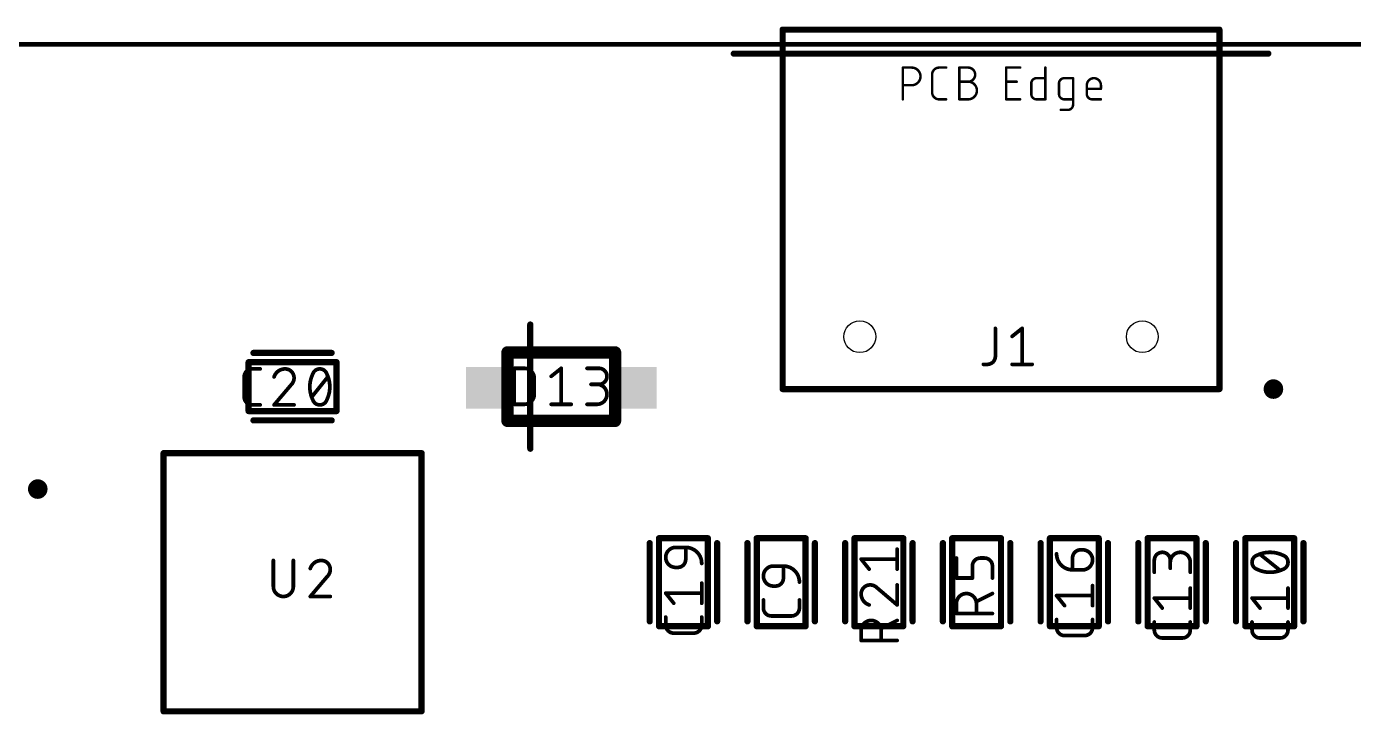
# Model space of a CAD drawing. Extents: x 0 to 107, y -11 to 54.
# Drawn here: x 36.56 to 63.71, y 40.3 to 54.36 of the extents above; entities that cross this region are included whole.
import ezdxf

# ---------------------------------------------------------------- set-up
doc = ezdxf.new("R2010")
doc.units = 0
for name, color, linetype in [('117', 253, 'CONTINUOUS'), ('20', 31, 'CONTINUOUS'), ('21', 253, 'CONTINUOUS'), ('51', 253, 'CONTINUOUS')]:
    doc.layers.add(name, color=color, linetype=linetype)

# ---------------------------------------------------------------- blocks, each defined once
blk = doc.blocks.new('RECT')
blk.add_solid([(-0.5, -0.5), (0.5, -0.5), (-0.5, 0.5), (0.5, 0.5)])

msp = doc.modelspace()

# ---------------------------------------------------------------- linework, layer by layer
at = {"layer": '117'}
for points, const_width in [([(105, 54), (1.5, 54)], 0.1), ([(56.3842, 48.1919), (56.3842, 47.619)], 0.0762), ([(56.7277, 48.0282), (56.9323, 48.1919)], 0.0762), ([(56.9323, 48.1919), (56.9323, 47.4553)], 0.0762), ([(41.1734, 47.363), (41.3371, 47.363)], 0.0762), ([(46.5381, 46.6381), (46.5381, 47.3747)], 0.0762), ([(46.5381, 47.3747), (46.7427, 47.3747)], 0.0762), ([(47.294, 47.211), (47.4986, 47.3747)], 0.0762), ([(47.4986, 47.3747), (47.4986, 46.6381)], 0.0762), ([(48.0255, 47.3747), (48.2711, 47.3747)], 0.0762), ([(56.2205, 47.4553), (56.1387, 47.4553)], 0.0762), ([(56.7277, 47.4553), (57.1369, 47.4553)], 0.0762), ([(41.0097, 46.7901), (41.0097, 47.1994)], 0.0762), ([(41.9695, 47.0357), (41.6216, 46.6264)], 0.0762), ([(42.3941, 46.7901), (42.7214, 47.1994)], 0.0762), ([(46.9473, 47.1701), (46.9473, 46.8427)], 0.0762), ([(48.2711, 47.0473), (48.1074, 47.0473)], 0.0762), ([(41.3371, 46.6264), (41.1734, 46.6264)], 0.0762), ([(41.6216, 46.6264), (42.0308, 46.6264)], 0.0762), ([(46.7427, 46.6381), (46.5381, 46.6381)], 0.0762), ([(47.294, 46.6381), (47.7032, 46.6381)], 0.0762), ([(48.0255, 46.6381), (48.2301, 46.6381)], 0.0762), ([(49.8416, 43.7124), (50.0462, 43.7124)], 0.0762), ([(50.0462, 43.7124), (50.0462, 43.4668)], 0.0762), ([(41.6068, 43.4449), (41.6068, 42.9129)], 0.0762), ([(42.016, 42.9129), (42.016, 43.4449)], 0.0762), ([(53.8006, 43.2676), (53.637, 43.4723)], 0.0762), ([(53.637, 43.4723), (54.3736, 43.4723)], 0.0762), ([(54.3736, 43.2676), (54.3736, 43.6769)], 0.0762), ([(55.587, 43.0861), (55.587, 43.4953)], 0.0762), ([(56.1599, 43.4953), (56.078, 43.4953)], 0.0762), ([(57.9643, 43.2531), (57.9643, 43.4987)], 0.0762), ([(58.128, 43.6624), (58.1689, 43.6624)], 0.0762), ([(59.637, 43.2031), (59.637, 43.4487)], 0.0762), ([(59.9643, 43.4487), (59.9643, 43.285)], 0.0762), ([(62.2099, 43.2441), (61.8006, 43.5714)], 0.0762), ([(49.8825, 43.3031), (49.8416, 43.3031)], 0.0762), ([(51.8416, 43.3308), (52.0462, 43.3308)], 0.0762), ([(52.0462, 43.3308), (52.0462, 43.0853)], 0.0762), ([(55.9143, 43.3317), (55.9143, 43.0861)], 0.0762), ([(56.3236, 43.0861), (56.3236, 43.3317)], 0.0762), ([(58.1689, 43.2531), (57.9643, 43.2531)], 0.0762), ([(60.3736, 43.2031), (60.3736, 43.4078)], 0.0762), ([(42.7105, 43.1175), (42.3627, 42.7083)], 0.0762), ([(50.3736, 42.5716), (50.3736, 42.9808)], 0.0762), ([(51.8825, 42.9216), (51.8416, 42.9216)], 0.0762), ([(53.9643, 42.884), (54.3736, 42.5361)], 0.0762), ([(54.3736, 42.5361), (54.3736, 42.9453)], 0.0762), ([(55.9143, 43.0861), (55.587, 43.0861)], 0.0762), ([(58.3736, 42.5216), (58.3736, 42.9308)], 0.0762), ([(60.3736, 42.4716), (60.3736, 42.8808)], 0.0762), ([(62.3736, 42.4716), (62.3736, 42.8808)], 0.0762), ([(42.3627, 42.7083), (42.7719, 42.7083)], 0.0762), ([(49.8006, 42.5716), (49.637, 42.7762)], 0.0762), ([(49.637, 42.7762), (50.3736, 42.7762)], 0.0762), ([(51.637, 42.4734), (51.637, 42.6371)], 0.0762), ([(52.3736, 42.6371), (52.3736, 42.4734)], 0.0762), ([(56.3236, 42.7689), (55.9962, 42.6053)], 0.0762), ([(57.8006, 42.5216), (57.637, 42.7262)], 0.0762), ([(57.637, 42.7262), (58.3736, 42.7262)], 0.0762), ([(59.8006, 42.4716), (59.637, 42.6762)], 0.0762), ([(59.637, 42.6762), (60.3736, 42.6762)], 0.0762), ([(61.8006, 42.4716), (61.637, 42.6762)], 0.0762), ([(61.637, 42.6762), (62.3736, 42.6762)], 0.0762), ([(55.587, 42.3597), (55.587, 42.5643)], 0.0762), ([(56.3236, 42.3597), (55.587, 42.3597)], 0.0762), ([(55.9962, 42.5643), (55.9962, 42.3597)], 0.0762), ([(49.637, 42.1234), (49.637, 42.2871)], 0.0762), ([(50.3736, 42.2871), (50.3736, 42.1234)], 0.0762), ([(52.2099, 42.3097), (51.8006, 42.3097)], 0.0762), ([(54.3736, 42.2189), (54.0462, 42.0553)], 0.0762), ([(57.637, 42.0734), (57.637, 42.2371)], 0.0762), ([(58.3736, 42.2371), (58.3736, 42.0734)], 0.0762), ([(59.637, 42.0234), (59.637, 42.1871)], 0.0762), ([(60.3736, 42.1871), (60.3736, 42.0234)], 0.0762), ([(61.637, 42.0234), (61.637, 42.1871)], 0.0762), ([(62.3736, 42.1871), (62.3736, 42.0234)], 0.0762), ([(50.2099, 41.9597), (49.8006, 41.9597)], 0.0762), ([(53.637, 41.8097), (53.637, 42.0143)], 0.0762), ([(54.3736, 41.8097), (53.637, 41.8097)], 0.0762), ([(54.0462, 42.0143), (54.0462, 41.8097)], 0.0762), ([(58.2099, 41.9097), (57.8006, 41.9097)], 0.0762), ([(60.2099, 41.8597), (59.8006, 41.8597)], 0.0762), ([(62.2099, 41.8597), (61.8006, 41.8597)], 0.0762)]:
    msp.add_lwpolyline(points, dxfattribs=dict(at, const_width=const_width))
for points, const_width in [([(56.4033, 48.1919, 1), (56.3652, 48.1919)], 0.0381), ([(56.9513, 48.1919, 1), (56.9132, 48.1919)], 0.0381), ([(56.9442, 48.177, 1), (56.9204, 48.2068)], 0.0381), ([(56.7158, 48.0431, 1), (56.7396, 48.0133)], 0.0381), ([(56.2205, 47.4553, 0.4142), (56.3842, 47.619)], 0.0762), ([(56.4033, 47.619, 1), (56.3652, 47.619)], 0.0381), ([(56.3652, 47.619, 1), (56.4033, 47.619)], 0.0381), ([(41.1734, 47.363, 0.4142), (41.0097, 47.1994)], 0.0762), ([(41.1734, 47.3821, 1), (41.1734, 47.344)], 0.0381), ([(41.1734, 47.344, 1), (41.1734, 47.3821)], 0.0381), ([(41.3371, 47.344, 1), (41.3371, 47.3821)], 0.0381), ([(41.8467, 47.363, 0.3252), (41.6216, 47.1994)], 0.0762), ([(41.8467, 47.3821, 1), (41.8467, 47.344)], 0.0381), ([(42.0308, 47.1789, 0.4142), (41.8467, 47.363)], 0.0762), ([(41.8467, 47.344, 1), (41.8467, 47.3821)], 0.0381), ([(42.4145, 47.2607, 0.1139), (42.3531, 46.9947)], 0.0762), ([(42.5578, 47.363, 0.3205), (42.4145, 47.2607)], 0.0762), ([(42.3965, 47.2669, 1), (42.4325, 47.2546)], 0.0381), ([(42.4317, 47.2524, 1), (42.3974, 47.2691)], 0.0381), ([(42.5578, 47.3821, 1), (42.5578, 47.344)], 0.0381), ([(42.701, 47.2607, 0.3205), (42.5578, 47.363)], 0.0762), ([(42.5578, 47.344, 1), (42.5578, 47.3821)], 0.0381), ([(42.7624, 46.9947, 0.1139), (42.701, 47.2607)], 0.0762), ([(42.7181, 47.2691, 1), (42.6839, 47.2524)], 0.0381), ([(42.683, 47.2546, 1), (42.719, 47.2669)], 0.0381), ([(46.5381, 47.3938, 1), (46.5381, 47.3557)], 0.0381), ([(46.5572, 47.3747, 1), (46.5191, 47.3747)], 0.0381), ([(46.9473, 47.1701, 0.4142), (46.7427, 47.3747)], 0.0762), ([(46.7427, 47.3938, 1), (46.7427, 47.3557)], 0.0381), ([(46.7427, 47.3557, 1), (46.7427, 47.3938)], 0.0381), ([(47.5177, 47.3747, 1), (47.4796, 47.3747)], 0.0381), ([(47.5105, 47.3598, 1), (47.4867, 47.3896)], 0.0381), ([(48.0255, 47.3938, 1), (48.0255, 47.3557)], 0.0381), ([(48.2711, 47.0473, 1), (48.2711, 47.3747)], 0.0762), ([(48.2711, 47.3938, 1), (48.2711, 47.3557)], 0.0381), ([(48.2711, 47.3557, 1), (48.2711, 47.3938)], 0.0381), ([(56.1387, 47.4744, 1), (56.1387, 47.4363)], 0.0381), ([(56.2205, 47.4744, 1), (56.2205, 47.4363)], 0.0381), ([(56.2205, 47.4363, 1), (56.2205, 47.4744)], 0.0381), ([(56.7277, 47.4744, 1), (56.7277, 47.4363)], 0.0381), ([(56.9132, 47.4553, 1), (56.9513, 47.4553)], 0.0381), ([(57.1369, 47.4363, 1), (57.1369, 47.4744)], 0.0381), ([(41.0288, 47.1994, 1), (40.9907, 47.1994)], 0.0381), ([(40.9907, 47.1994, 1), (41.0288, 47.1994)], 0.0381), ([(41.6035, 47.2052, 1), (41.6397, 47.1935)], 0.0381), ([(41.9563, 47.0495, 1), (41.9826, 47.0219)], 0.0381), ([(41.9695, 47.0357, 0.2053), (42.0308, 47.1789)], 0.0762), ([(41.984, 47.0233, 1), (41.9549, 47.048)], 0.0381), ([(42.0499, 47.1789, 1), (42.0118, 47.1789)], 0.0381), ([(42.0118, 47.1789, 1), (42.0499, 47.1789)], 0.0381), ([(42.3531, 46.9947, 0.1139), (42.4145, 46.7287)], 0.0762), ([(42.3722, 46.9947, 1), (42.3341, 46.9947)], 0.0381), ([(42.3341, 46.9947, 1), (42.3722, 46.9947)], 0.0381), ([(42.701, 46.7287, 0.1139), (42.7624, 46.9947)], 0.0762), ([(42.7363, 47.1875, 1), (42.7066, 47.2113)], 0.0381), ([(42.7814, 46.9947, 1), (42.7433, 46.9947)], 0.0381), ([(42.7433, 46.9947, 1), (42.7814, 46.9947)], 0.0381), ([(46.9664, 47.1701, 1), (46.9283, 47.1701)], 0.0381), ([(46.9283, 47.1701, 1), (46.9664, 47.1701)], 0.0381), ([(47.2821, 47.2259, 1), (47.3059, 47.1961)], 0.0381), ([(48.1074, 47.0664, 1), (48.1074, 47.0283)], 0.0381), ([(48.2301, 47.0664, 1), (48.2301, 47.0283)], 0.0381), ([(48.2301, 46.6381, 1), (48.2301, 47.0473)], 0.0762), ([(48.2711, 47.0664, 1), (48.2711, 47.0283)], 0.0381), ([(48.2711, 47.0283, 1), (48.2711, 47.0664)], 0.0381), ([(41.0097, 46.7901, 0.4142), (41.1734, 46.6264)], 0.0762), ([(41.0288, 46.7901, 1), (40.9907, 46.7901)], 0.0381), ([(40.9907, 46.7901, 1), (41.0288, 46.7901)], 0.0381), ([(42.3792, 46.802, 1), (42.4089, 46.7782)], 0.0381), ([(42.4145, 46.7287, 0.3205), (42.5578, 46.6264)], 0.0762), ([(42.4325, 46.7349, 1), (42.3965, 46.7226)], 0.0381), ([(42.3974, 46.7204, 1), (42.4317, 46.7371)], 0.0381), ([(42.5578, 46.6264, 0.3205), (42.701, 46.7287)], 0.0762), ([(42.6839, 46.7371, 1), (42.7181, 46.7204)], 0.0381), ([(42.719, 46.7226, 1), (42.683, 46.7349)], 0.0381), ([(46.7427, 46.6381, 0.4142), (46.9473, 46.8427)], 0.0762), ([(46.9664, 46.8427, 1), (46.9283, 46.8427)], 0.0381), ([(46.9283, 46.8427, 1), (46.9664, 46.8427)], 0.0381), ([(41.1734, 46.6455, 1), (41.1734, 46.6074)], 0.0381), ([(41.1734, 46.6074, 1), (41.1734, 46.6455)], 0.0381), ([(41.3371, 46.6074, 1), (41.3371, 46.6455)], 0.0381), ([(41.6216, 46.6455, 1), (41.6216, 46.6074)], 0.0381), ([(41.6071, 46.6388, 1), (41.6361, 46.6141)], 0.0381), ([(42.0308, 46.6074, 1), (42.0308, 46.6455)], 0.0381), ([(42.5578, 46.6455, 1), (42.5578, 46.6074)], 0.0381), ([(42.5578, 46.6074, 1), (42.5578, 46.6455)], 0.0381), ([(46.5381, 46.6572, 1), (46.5381, 46.6191)], 0.0381), ([(46.5191, 46.6381, 1), (46.5572, 46.6381)], 0.0381), ([(46.7427, 46.6571, 1), (46.7427, 46.6191)], 0.0381), ([(46.7427, 46.6191, 1), (46.7427, 46.6572)], 0.0381), ([(47.294, 46.6572, 1), (47.294, 46.6191)], 0.0381), ([(47.4796, 46.6381, 1), (47.5177, 46.6381)], 0.0381), ([(47.7032, 46.6191, 1), (47.7032, 46.6572)], 0.0381), ([(48.0255, 46.6572, 1), (48.0255, 46.6191)], 0.0381), ([(48.2301, 46.6572, 1), (48.2301, 46.6191)], 0.0381), ([(48.2301, 46.6191, 1), (48.2301, 46.6572)], 0.0381), ([(49.8416, 43.7124, 1), (49.8416, 43.3031)], 0.0762), ([(49.8416, 43.7314, 1), (49.8416, 43.6933)], 0.0381), ([(49.8416, 43.6933, 1), (49.8416, 43.7314)], 0.0381), ([(50.0652, 43.7124, 1), (50.0271, 43.7124)], 0.0381), ([(50.3736, 43.385, 0.4142), (50.0462, 43.7124)], 0.0762), ([(50.0462, 43.7314, 1), (50.0462, 43.6933)], 0.0381), ([(50.0462, 43.6933, 1), (50.0462, 43.7314)], 0.0381), ([(41.6258, 43.4449, 1), (41.5877, 43.4449)], 0.0381), ([(42.035, 43.4449, 1), (41.9969, 43.4449)], 0.0381), ([(42.5877, 43.4449, 0.3252), (42.3627, 43.2812)], 0.0762), ([(42.7719, 43.2608, 0.4142), (42.5877, 43.4449)], 0.0762), ([(42.5877, 43.464, 1), (42.5877, 43.4259)], 0.0381), ([(42.5878, 43.4259, 1), (42.5877, 43.4639)], 0.0381), ([(49.8825, 43.3031, 0.4142), (50.0462, 43.4668)], 0.0762), ([(50.0652, 43.4668, 1), (50.0271, 43.4668)], 0.0381), ([(50.0271, 43.4668, 1), (50.0652, 43.4668)], 0.0381), ([(53.6518, 43.4842, 1), (53.6221, 43.4604)], 0.0381), ([(53.637, 43.4913, 1), (53.637, 43.4532)], 0.0381), ([(54.3926, 43.6769, 1), (54.3545, 43.6769)], 0.0381), ([(54.3736, 43.4532, 1), (54.3736, 43.4913)], 0.0381), ([(55.606, 43.4953, 1), (55.5679, 43.4953)], 0.0381), ([(56.078, 43.4953, 0.4142), (55.9143, 43.3317)], 0.0762), ([(56.078, 43.5144, 1), (56.078, 43.4763)], 0.0381), ([(56.078, 43.4763, 1), (56.078, 43.5144)], 0.0381), ([(56.1599, 43.5144, 1), (56.1599, 43.4763)], 0.0381), ([(56.3236, 43.3317, 0.4142), (56.1599, 43.4953)], 0.0762), ([(56.1599, 43.4763, 1), (56.1599, 43.5144)], 0.0381), ([(57.656, 43.5805, 1), (57.6179, 43.5805)], 0.0381), ([(57.637, 43.5805, 0.4142), (57.9643, 43.2531)], 0.0762), ([(58.128, 43.6624, 0.4142), (57.9643, 43.4987)], 0.0762), ([(57.9834, 43.4987, 1), (57.9453, 43.4987)], 0.0381), ([(57.9453, 43.4987, 1), (57.9834, 43.4987)], 0.0381), ([(58.128, 43.6814, 1), (58.128, 43.6433)], 0.0381), ([(58.128, 43.6433, 1), (58.128, 43.6814)], 0.0381), ([(58.1689, 43.2531, 1), (58.1689, 43.6624)], 0.0762), ([(58.1689, 43.6814, 1), (58.1689, 43.6433)], 0.0381), ([(58.1689, 43.6433, 1), (58.1689, 43.6814)], 0.0381), ([(59.656, 43.4487, 1), (59.6179, 43.4487)], 0.0381), ([(59.6179, 43.4487, 1), (59.656, 43.4487)], 0.0381), ([(59.9643, 43.4487, 1), (59.637, 43.4487)], 0.0762), ([(60.3736, 43.4078, 1), (59.9643, 43.4078)], 0.0762), ([(59.9834, 43.4487, 1), (59.9453, 43.4487)], 0.0381), ([(59.9453, 43.4487, 1), (59.9834, 43.4487)], 0.0381), ([(61.7393, 43.551, 0.3205), (61.637, 43.4078)], 0.0762), ([(62.0053, 43.6124, 0.1139), (61.7393, 43.551)], 0.0762), ([(61.7309, 43.5681, 1), (61.7476, 43.5339)], 0.0381), ([(61.7454, 43.533, 1), (61.7331, 43.569)], 0.0381), ([(61.8125, 43.5863, 1), (61.7887, 43.5566)], 0.0381), ([(62.2713, 43.551, 0.1139), (62.0053, 43.6124)], 0.0762), ([(62.0053, 43.6314, 1), (62.0053, 43.5933)], 0.0381), ([(62.0053, 43.5933, 1), (62.0053, 43.6314)], 0.0381), ([(62.3736, 43.4078, 0.3205), (62.2713, 43.551)], 0.0762), ([(62.2774, 43.569, 1), (62.2651, 43.533)], 0.0381), ([(62.2629, 43.5339, 1), (62.2796, 43.5681)], 0.0381), ([(42.3446, 43.2871, 1), (42.3808, 43.2753)], 0.0381), ([(42.7105, 43.1175, 0.2053), (42.7719, 43.2608)], 0.0762), ([(42.7909, 43.2607, 1), (42.7529, 43.2608)], 0.0381), ([(42.7529, 43.2608, 1), (42.791, 43.2608)], 0.0381), ([(49.8416, 43.3222, 1), (49.8416, 43.2841)], 0.0381), ([(49.8416, 43.2841, 1), (49.8416, 43.3222)], 0.0381), ([(49.8825, 43.3222, 1), (49.8825, 43.2841)], 0.0381), ([(49.8825, 43.2841, 1), (49.8825, 43.3222)], 0.0381), ([(50.3545, 43.385, 1), (50.3926, 43.385)], 0.0381), ([(51.8416, 43.3308, 1), (51.8416, 42.9216)], 0.0762), ([(51.8416, 43.3499, 1), (51.8416, 43.3118)], 0.0381), ([(51.8416, 43.3118, 1), (51.8416, 43.3499)], 0.0381), ([(52.0652, 43.3308, 1), (52.0271, 43.3308)], 0.0381), ([(52.3736, 43.0035, 0.4142), (52.0462, 43.3308)], 0.0762), ([(52.0462, 43.3499, 1), (52.0462, 43.3118)], 0.0381), ([(52.0462, 43.3118, 1), (52.0462, 43.3499)], 0.0381), ([(53.7858, 43.2557, 1), (53.8155, 43.2795)], 0.0381), ([(54.3545, 43.2676, 1), (54.3926, 43.2676)], 0.0381), ([(55.9334, 43.3317, 1), (55.8953, 43.3317)], 0.0381), ([(55.8953, 43.3317, 1), (55.9334, 43.3317)], 0.0381), ([(56.3426, 43.3317, 1), (56.3045, 43.3317)], 0.0381), ([(56.3045, 43.3317, 1), (56.3426, 43.3317)], 0.0381), ([(57.9643, 43.2722, 1), (57.9643, 43.2341)], 0.0381), ([(57.9453, 43.2531, 1), (57.9834, 43.2531)], 0.0381), ([(57.9643, 43.2341, 1), (57.9643, 43.2722)], 0.0381), ([(58.1689, 43.2722, 1), (58.1689, 43.2341)], 0.0381), ([(58.1689, 43.2341, 1), (58.1689, 43.2722)], 0.0381), ([(59.6179, 43.2031, 1), (59.656, 43.2031)], 0.0381), ([(59.9453, 43.4078, 1), (59.9834, 43.4078)], 0.0381), ([(59.9453, 43.285, 1), (59.9834, 43.285)], 0.0381), ([(60.3926, 43.4078, 1), (60.3545, 43.4078)], 0.0381), ([(60.3545, 43.4078, 1), (60.3926, 43.4078)], 0.0381), ([(60.3545, 43.2031, 1), (60.3926, 43.2031)], 0.0381), ([(61.656, 43.4078, 1), (61.6179, 43.4078)], 0.0381), ([(61.6179, 43.4078, 1), (61.656, 43.4078)], 0.0381), ([(61.637, 43.4078, 0.3205), (61.7393, 43.2645)], 0.0762), ([(61.7476, 43.2817, 1), (61.7309, 43.2474)], 0.0381), ([(61.7393, 43.2645, 0.1139), (62.0053, 43.2031)], 0.0762), ([(61.7331, 43.2465, 1), (61.7454, 43.2825)], 0.0381), ([(62.0053, 43.2031, 0.1139), (62.2713, 43.2645)], 0.0762), ([(62.0053, 43.2222, 1), (62.0053, 43.1841)], 0.0381), ([(62.0053, 43.1841, 1), (62.0053, 43.2222)], 0.0381), ([(62.198, 43.2292, 1), (62.2218, 43.2589)], 0.0381), ([(62.2713, 43.2645, 0.3204), (62.3736, 43.4078)], 0.0762), ([(62.2651, 43.2825, 1), (62.2774, 43.2465)], 0.0381), ([(62.2796, 43.2474, 1), (62.2629, 43.2817)], 0.0381), ([(62.3926, 43.4078, 1), (62.3545, 43.4078)], 0.0381), ([(62.3545, 43.4078, 1), (62.3926, 43.4078)], 0.0381), ([(41.6258, 42.9129, 1), (41.5877, 42.9129)], 0.0381), ([(41.5877, 42.9129, 1), (41.6258, 42.9129)], 0.0381), ([(41.6068, 42.9129, 1), (42.016, 42.9129)], 0.0762), ([(42.035, 42.9129, 1), (41.9969, 42.9129)], 0.0381), ([(41.9969, 42.9129, 1), (42.035, 42.9129)], 0.0381), ([(42.6974, 43.1313, 1), (42.7237, 43.1037)], 0.0381), ([(42.725, 43.1052, 1), (42.696, 43.1299)], 0.0381), ([(50.3926, 42.9808, 1), (50.3545, 42.9808)], 0.0381), ([(51.8416, 42.9407, 1), (51.8416, 42.9026)], 0.0381), ([(51.8416, 42.9026, 1), (51.8416, 42.9407)], 0.0381), ([(51.8825, 42.9216, 0.4142), (52.0462, 43.0853)], 0.0762), ([(51.8825, 42.9407, 1), (51.8825, 42.9026)], 0.0381), ([(51.8825, 42.9026, 1), (51.8825, 42.9407)], 0.0381), ([(52.0652, 43.0853, 1), (52.0271, 43.0853)], 0.0381), ([(52.0271, 43.0853, 1), (52.0652, 43.0853)], 0.0381), ([(52.3545, 43.0035, 1), (52.3926, 43.0035)], 0.0381), ([(53.8211, 42.9453, 0.4142), (53.637, 42.7612)], 0.0762), ([(53.9643, 42.884, 0.2053), (53.8211, 42.9453)], 0.0762), ([(53.8211, 42.9644, 1), (53.8211, 42.9263)], 0.0381), ([(53.8211, 42.9263, 1), (53.8211, 42.9644)], 0.0381), ([(53.9767, 42.8985, 1), (53.952, 42.8694)], 0.0381), ([(53.9505, 42.8708, 1), (53.9781, 42.8971)], 0.0381), ([(54.3926, 42.9453, 1), (54.3545, 42.9453)], 0.0381), ([(55.587, 43.1052, 1), (55.587, 43.0671)], 0.0381), ([(55.5679, 43.0861, 1), (55.606, 43.0861)], 0.0381), ([(55.8953, 43.0861, 1), (55.9334, 43.0861)], 0.0381), ([(55.9143, 43.0671, 1), (55.9143, 43.1052)], 0.0381), ([(56.3045, 43.0861, 1), (56.3426, 43.0861)], 0.0381), ([(58.3926, 42.9308, 1), (58.3545, 42.9308)], 0.0381), ([(60.3926, 42.8808, 1), (60.3545, 42.8808)], 0.0381), ([(62.3926, 42.8808, 1), (62.3545, 42.8808)], 0.0381), ([(42.3627, 42.7274, 1), (42.3627, 42.6893)], 0.0381), ([(42.3482, 42.7206, 1), (42.3772, 42.696)], 0.0381), ([(42.7719, 42.6893, 1), (42.7719, 42.7274)], 0.0381), ([(49.6518, 42.7881, 1), (49.6221, 42.7643)], 0.0381), ([(49.637, 42.7953, 1), (49.637, 42.7572)], 0.0381), ([(50.3736, 42.7572, 1), (50.3736, 42.7953)], 0.0381), ([(51.656, 42.6371, 1), (51.6179, 42.6371)], 0.0381), ([(52.3926, 42.6371, 1), (52.3545, 42.6371)], 0.0381), ([(53.656, 42.7612, 1), (53.6179, 42.7612)], 0.0381), ([(53.6179, 42.7612, 1), (53.656, 42.7612)], 0.0381), ([(53.637, 42.7612, 0.3252), (53.8006, 42.5361)], 0.0762), ([(55.9962, 42.5643, 1), (55.587, 42.5643)], 0.0762), ([(55.9877, 42.6223, 1), (56.0047, 42.5882)], 0.0381), ([(56.3321, 42.7519, 1), (56.315, 42.786)], 0.0381), ([(57.637, 42.7453, 1), (57.637, 42.7072)], 0.0381), ([(57.6518, 42.7381, 1), (57.6221, 42.7143)], 0.0381), ([(58.3736, 42.7072, 1), (58.3736, 42.7453)], 0.0381), ([(59.637, 42.6953, 1), (59.637, 42.6572)], 0.0381), ([(59.6518, 42.6881, 1), (59.6221, 42.6643)], 0.0381), ([(60.3736, 42.6572, 1), (60.3736, 42.6953)], 0.0381), ([(61.637, 42.6953, 1), (61.637, 42.6572)], 0.0381), ([(61.6518, 42.6881, 1), (61.6221, 42.6643)], 0.0381), ([(62.3736, 42.6572, 1), (62.3736, 42.6953)], 0.0381), ([(49.7858, 42.5597, 1), (49.8155, 42.5835)], 0.0381), ([(50.3545, 42.5716, 1), (50.3926, 42.5716)], 0.0381), ([(51.656, 42.4734, 1), (51.6179, 42.4734)], 0.0381), ([(51.6179, 42.4734, 1), (51.656, 42.4734)], 0.0381), ([(51.637, 42.4734, 0.4142), (51.8006, 42.3097)], 0.0762), ([(52.2099, 42.3097, 0.4142), (52.3736, 42.4734)], 0.0762), ([(52.3926, 42.4734, 1), (52.3545, 42.4734)], 0.0381), ([(52.3545, 42.4734, 1), (52.3926, 42.4734)], 0.0381), ([(53.7948, 42.518, 1), (53.8065, 42.5542)], 0.0381), ([(54.3545, 42.5361, 1), (54.3926, 42.5361)], 0.0381), ([(54.3612, 42.5216, 1), (54.3859, 42.5506)], 0.0381), ([(55.606, 42.5643, 1), (55.5679, 42.5643)], 0.0381), ([(55.5679, 42.5643, 1), (55.606, 42.5643)], 0.0381), ([(55.587, 42.3788, 1), (55.587, 42.3407)], 0.0381), ([(55.5679, 42.3597, 1), (55.606, 42.3597)], 0.0381), ([(56.0152, 42.5643, 1), (55.9771, 42.5643)], 0.0381), ([(55.9771, 42.5643, 1), (56.0152, 42.5643)], 0.0381), ([(55.9771, 42.3597, 1), (56.0152, 42.3597)], 0.0381), ([(56.3236, 42.3407, 1), (56.3236, 42.3788)], 0.0381), ([(57.7858, 42.5097, 1), (57.8155, 42.5335)], 0.0381), ([(58.3545, 42.5216, 1), (58.3926, 42.5216)], 0.0381), ([(59.7858, 42.4597, 1), (59.8155, 42.4835)], 0.0381), ([(60.3545, 42.4716, 1), (60.3926, 42.4716)], 0.0381), ([(61.7858, 42.4597, 1), (61.8155, 42.4835)], 0.0381), ([(62.3545, 42.4716, 1), (62.3926, 42.4716)], 0.0381), ([(49.656, 42.2871, 1), (49.6179, 42.2871)], 0.0381), ([(49.656, 42.1234, 1), (49.6179, 42.1234)], 0.0381), ([(49.6179, 42.1234, 1), (49.656, 42.1234)], 0.0381), ([(49.637, 42.1234, 0.4142), (49.8006, 41.9597)], 0.0762), ([(50.2099, 41.9597, 0.4142), (50.3736, 42.1234)], 0.0762), ([(50.3926, 42.2871, 1), (50.3545, 42.2871)], 0.0381), ([(50.3926, 42.1234, 1), (50.3545, 42.1234)], 0.0381), ([(50.3545, 42.1234, 1), (50.3926, 42.1234)], 0.0381), ([(51.8006, 42.3288, 1), (51.8006, 42.2907)], 0.0381), ([(51.8006, 42.2907, 1), (51.8006, 42.3288)], 0.0381), ([(52.2099, 42.3288, 1), (52.2099, 42.2907)], 0.0381), ([(52.2099, 42.2907, 1), (52.2099, 42.3288)], 0.0381), ([(54.0462, 42.0143, 1), (53.637, 42.0143)], 0.0762), ([(54.3821, 42.2019, 1), (54.365, 42.236)], 0.0381), ([(57.656, 42.2371, 1), (57.6179, 42.2371)], 0.0381), ([(57.656, 42.0734, 1), (57.6179, 42.0734)], 0.0381), ([(57.637, 42.0734, 0.4142), (57.8006, 41.9097)], 0.0762), ([(58.2099, 41.9097, 0.4142), (58.3736, 42.0734)], 0.0762), ([(58.3926, 42.2371, 1), (58.3545, 42.2371)], 0.0381), ([(58.3926, 42.0734, 1), (58.3545, 42.0734)], 0.0381), ([(59.656, 42.1871, 1), (59.6179, 42.1871)], 0.0381), ([(60.3926, 42.1871, 1), (60.3545, 42.1871)], 0.0381), ([(61.656, 42.1871, 1), (61.6179, 42.1871)], 0.0381), ([(62.3926, 42.1871, 1), (62.3545, 42.1871)], 0.0381), ([(49.8006, 41.9788, 1), (49.8006, 41.9407)], 0.0381), ([(49.8006, 41.9407, 1), (49.8006, 41.9788)], 0.0381), ([(50.2099, 41.9788, 1), (50.2099, 41.9407)], 0.0381), ([(50.2099, 41.9407, 1), (50.2099, 41.9788)], 0.0381), ([(53.656, 42.0143, 1), (53.6179, 42.0143)], 0.0381), ([(53.6179, 42.0143, 1), (53.656, 42.0143)], 0.0381), ([(53.6179, 41.8097, 1), (53.656, 41.8097)], 0.0381), ([(53.637, 41.8288, 1), (53.637, 41.7907)], 0.0381), ([(54.0652, 42.0143, 1), (54.0271, 42.0143)], 0.0381), ([(54.0271, 42.0143, 1), (54.0652, 42.0143)], 0.0381), ([(54.0271, 41.8097, 1), (54.0652, 41.8097)], 0.0381), ([(54.0377, 42.0723, 1), (54.0547, 42.0382)], 0.0381), ([(54.3736, 41.7907, 1), (54.3736, 41.8288)], 0.0381), ([(57.6179, 42.0734, 1), (57.656, 42.0734)], 0.0381), ([(57.8006, 41.9288, 1), (57.8006, 41.8907)], 0.0381), ([(57.8006, 41.8907, 1), (57.8006, 41.9288)], 0.0381), ([(58.2099, 41.9288, 1), (58.2099, 41.8907)], 0.0381), ([(58.2099, 41.8907, 1), (58.2099, 41.9288)], 0.0381), ([(58.3545, 42.0734, 1), (58.3926, 42.0734)], 0.0381), ([(59.656, 42.0234, 1), (59.6179, 42.0234)], 0.0381), ([(59.6179, 42.0234, 1), (59.656, 42.0234)], 0.0381), ([(59.637, 42.0234, 0.4142), (59.8006, 41.8597)], 0.0762), ([(59.8006, 41.8788, 1), (59.8006, 41.8407)], 0.0381), ([(59.8006, 41.8407, 1), (59.8006, 41.8788)], 0.0381), ([(60.2099, 41.8597, 0.4142), (60.3736, 42.0234)], 0.0762), ([(60.2099, 41.8788, 1), (60.2099, 41.8407)], 0.0381), ([(60.2099, 41.8407, 1), (60.2099, 41.8788)], 0.0381), ([(60.3926, 42.0234, 1), (60.3545, 42.0234)], 0.0381), ([(60.3545, 42.0234, 1), (60.3926, 42.0234)], 0.0381), ([(61.656, 42.0234, 1), (61.6179, 42.0234)], 0.0381), ([(61.6179, 42.0234, 1), (61.656, 42.0234)], 0.0381), ([(61.637, 42.0234, 0.4142), (61.8006, 41.8597)], 0.0762), ([(61.8006, 41.8788, 1), (61.8006, 41.8407)], 0.0381), ([(61.8006, 41.8407, 1), (61.8006, 41.8788)], 0.0381), ([(62.2099, 41.8597, 0.4142), (62.3736, 42.0234)], 0.0762), ([(62.2099, 41.8788, 1), (62.2099, 41.8407)], 0.0381), ([(62.2099, 41.8407, 1), (62.2099, 41.8788)], 0.0381), ([(62.3926, 42.0234, 1), (62.3545, 42.0234)], 0.0381), ([(62.3545, 42.0234, 1), (62.3926, 42.0234)], 0.0381)]:
    msp.add_lwpolyline(points, format="xyb", dxfattribs=dict(at, const_width=const_width))
at = {"layer": '20'}
for centre in [(53.61, 48.02), (59.39, 48.02)]:
    msp.add_circle(centre, 0.325, dxfattribs=at)
at = {"layer": '21'}
for points, const_width in [([(52.0618, 53.81, 1), (51.9982, 53.81)], 0.0635), ([(52.03, 53.8418, 1), (52.03, 53.7782)], 0.0635), ([(61.0018, 53.81, 1), (60.9383, 53.81)], 0.0635), ([(60.97, 53.7782, 1), (60.97, 53.8418)], 0.0635), ([(51.9982, 52.95, 1), (52.0618, 52.95)], 0.0635), ([(60.9383, 52.95, 1), (61.0018, 52.95)], 0.0635), ([(52.0618, 50.5, 1), (51.9982, 50.5)], 0.0635), ([(61.0018, 50.5, 1), (60.9383, 50.5)], 0.0635), ([(51.9982, 48.86, 1), (52.0618, 48.86)], 0.0635), ([(60.9383, 48.86, 1), (61.0018, 48.86)], 0.0635), ([(46.8968, 48.27, 1), (46.8332, 48.27)], 0.0635), ([(41.2, 47.7218, 1), (41.2, 47.6583)], 0.0635), ([(42.8, 47.6583, 1), (42.8, 47.7218)], 0.0635), ([(62.075, 46.85, 1), (62.075, 47.05, 1), (62.075, 46.85)], 0.2), ([(41.2, 46.3418, 1), (41.2, 46.2782)], 0.0635), ([(42.8, 46.2782, 1), (42.8, 46.3418)], 0.0635), ([(39.36, 45.6718, 1), (39.36, 45.6082)], 0.0635), ([(44.64, 45.6082, 1), (44.64, 45.6718)], 0.0635), ([(46.8332, 45.73, 1), (46.8968, 45.73)], 0.0635), ([(36.785, 44.805, 1), (36.785, 45.005, 1), (36.785, 44.805)], 0.2), ([(49.3418, 43.8, 1), (49.2782, 43.8)], 0.0635), ([(50.7218, 43.8, 1), (50.6583, 43.8)], 0.0635), ([(51.3418, 43.8, 1), (51.2782, 43.8)], 0.0635), ([(52.7218, 43.8, 1), (52.6583, 43.8)], 0.0635), ([(53.3418, 43.8, 1), (53.2782, 43.8)], 0.0635), ([(54.7218, 43.8, 1), (54.6583, 43.8)], 0.0635), ([(55.3418, 43.8, 1), (55.2782, 43.8)], 0.0635), ([(56.7218, 43.8, 1), (56.6583, 43.8)], 0.0635), ([(57.3418, 43.8, 1), (57.2782, 43.8)], 0.0635), ([(58.7218, 43.8, 1), (58.6583, 43.8)], 0.0635), ([(59.3418, 43.8, 1), (59.2782, 43.8)], 0.0635), ([(60.7218, 43.8, 1), (60.6583, 43.8)], 0.0635), ([(61.3418, 43.8, 1), (61.2782, 43.8)], 0.0635), ([(62.7218, 43.8, 1), (62.6583, 43.8)], 0.0635), ([(49.2782, 42.2, 1), (49.3418, 42.2)], 0.0635), ([(50.6583, 42.2, 1), (50.7218, 42.2)], 0.0635), ([(51.2782, 42.2, 1), (51.3418, 42.2)], 0.0635), ([(52.6583, 42.2, 1), (52.7218, 42.2)], 0.0635), ([(53.2782, 42.2, 1), (53.3418, 42.2)], 0.0635), ([(54.6583, 42.2, 1), (54.7218, 42.2)], 0.0635), ([(55.2782, 42.2, 1), (55.3418, 42.2)], 0.0635), ([(56.6583, 42.2, 1), (56.7218, 42.2)], 0.0635), ([(57.2782, 42.2, 1), (57.3418, 42.2)], 0.0635), ([(58.6583, 42.2, 1), (58.7218, 42.2)], 0.0635), ([(59.2782, 42.2, 1), (59.3418, 42.2)], 0.0635), ([(60.6583, 42.2, 1), (60.7218, 42.2)], 0.0635), ([(61.2782, 42.2, 1), (61.3418, 42.2)], 0.0635), ([(62.6583, 42.2, 1), (62.7218, 42.2)], 0.0635), ([(39.36, 40.3918, 1), (39.36, 40.3282)], 0.0635), ([(44.64, 40.3282, 1), (44.64, 40.3918)], 0.0635)]:
    msp.add_lwpolyline(points, format="xyb", dxfattribs=dict(at, const_width=const_width))
at = {"layer": '21', "const_width": 0.127}
for points in [[(52.03, 53.81), (52.03, 52.95)], [(60.97, 53.81), (52.03, 53.81)], [(60.97, 53.81), (60.97, 52.95)], [(52.03, 48.86), (52.03, 50.5)], [(60.97, 48.86), (60.97, 50.5)], [(46.865, 48.27), (46.865, 45.73)], [(41.2, 47.69), (42.8, 47.69)], [(41.2, 46.31), (42.8, 46.31)], [(39.36, 45.64), (44.64, 45.64)], [(49.31, 43.8), (49.31, 42.2)], [(50.69, 43.8), (50.69, 42.2)], [(51.31, 43.8), (51.31, 42.2)], [(52.69, 43.8), (52.69, 42.2)], [(53.31, 43.8), (53.31, 42.2)], [(54.69, 43.8), (54.69, 42.2)], [(55.31, 43.8), (55.31, 42.2)], [(56.69, 43.8), (56.69, 42.2)], [(57.31, 43.8), (57.31, 42.2)], [(58.69, 43.8), (58.69, 42.2)], [(59.31, 43.8), (59.31, 42.2)], [(60.69, 43.8), (60.69, 42.2)], [(61.31, 43.8), (61.31, 42.2)], [(62.69, 43.8), (62.69, 42.2)], [(39.36, 40.36), (44.64, 40.36)]]:
    msp.add_lwpolyline(points, dxfattribs=at)
at = {"layer": '51'}
for points, const_width in [([(52.0618, 54.3, 1), (51.9982, 54.3)], 0.0635), ([(52.03, 54.3318, 1), (52.03, 54.2683)], 0.0635), ([(61.0018, 54.3, 1), (60.9383, 54.3)], 0.0635), ([(60.97, 54.2683, 1), (60.97, 54.3318)], 0.0635), ([(51.03, 53.8418, 1), (51.03, 53.7782)], 0.0635), ([(61.97, 53.7782, 1), (61.97, 53.8418)], 0.0635), ([(54.5036, 53.5246, 1), (54.4782, 53.5246)], 0.0254), ([(54.4909, 53.5373, 1), (54.4909, 53.5119)], 0.0254), ([(54.6713, 53.1639, 1), (54.6713, 53.5246)], 0.0508), ([(54.6713, 53.5373, 1), (54.6713, 53.5119)], 0.0254), ([(54.6713, 53.5119, 1), (54.6713, 53.5373)], 0.0254), ([(55.2335, 53.5246, 0.4142), (55.0893, 53.3803)], 0.0508), ([(55.2335, 53.5373, 1), (55.2335, 53.5119)], 0.0254), ([(55.2335, 53.5119, 1), (55.2335, 53.5373)], 0.0254), ([(55.3778, 53.5119, 1), (55.3778, 53.5373)], 0.0254), ([(55.6586, 53.5246, 1), (55.6332, 53.5246)], 0.0254), ([(55.6459, 53.5373, 1), (55.6459, 53.5119)], 0.0254), ([(55.8262, 53.2361, 1), (55.8262, 53.5246)], 0.0508), ([(55.8262, 53.5373, 1), (55.8262, 53.5119)], 0.0254), ([(55.8262, 53.5119, 1), (55.8262, 53.5373)], 0.0254), ([(56.6169, 53.5246, 1), (56.5915, 53.5246)], 0.0254), ([(56.6042, 53.5373, 1), (56.6042, 53.5119)], 0.0254), ([(56.8927, 53.5119, 1), (56.8927, 53.5373)], 0.0254), ([(57.4202, 53.5246, 1), (57.3948, 53.5246)], 0.0254), ([(55.102, 53.3803, 1), (55.0766, 53.3803)], 0.0254), ([(55.0766, 53.3803, 1), (55.102, 53.3803)], 0.0254), ([(55.6459, 53.2488, 1), (55.6459, 53.2234)], 0.0254), ([(55.8262, 52.8754, 1), (55.8262, 53.2361)], 0.0508), ([(55.8262, 53.2488, 1), (55.8262, 53.2234)], 0.0254), ([(55.8262, 53.2488, 1), (55.8262, 53.2234)], 0.0254), ([(55.8262, 53.2234, 1), (55.8262, 53.2488)], 0.0254), ([(56.6042, 53.2488, 1), (56.6042, 53.2234)], 0.0254), ([(56.8206, 53.2234, 1), (56.8206, 53.2488)], 0.0254), ([(57.2272, 53.3082, 0.4142), (57.119, 53.2)], 0.0508), ([(57.2272, 53.3209, 1), (57.2272, 53.2955)], 0.0254), ([(57.2272, 53.2955, 1), (57.2272, 53.3209)], 0.0254), ([(57.4075, 53.2955, 1), (57.4075, 53.3209)], 0.0254), ([(57.7942, 53.3082, 0.4142), (57.686, 53.2)], 0.0508), ([(57.7942, 53.3209, 1), (57.7942, 53.2955)], 0.0254), ([(57.7942, 53.2955, 1), (57.7942, 53.3209)], 0.0254), ([(57.9872, 53.3082, 1), (57.9618, 53.3082)], 0.0254), ([(57.9745, 53.2955, 1), (57.9745, 53.3209)], 0.0254), ([(58.5446, 53.1639, 1), (58.2561, 53.1639)], 0.0508), ([(54.4909, 53.1766, 1), (54.4909, 53.1512)], 0.0254), ([(54.6713, 53.1766, 1), (54.6713, 53.1512)], 0.0254), ([(54.6713, 53.1512, 1), (54.6713, 53.1766)], 0.0254), ([(55.0893, 53.0197, 0.4142), (55.2335, 52.8754)], 0.0508), ([(55.102, 53.0197, 1), (55.0766, 53.0197)], 0.0254), ([(55.0766, 53.0197, 1), (55.102, 53.0197)], 0.0254), ([(57.1317, 53.2, 1), (57.1063, 53.2)], 0.0254), ([(57.1063, 53.2, 1), (57.1317, 53.2)], 0.0254), ([(57.119, 52.9836, 0.4142), (57.2272, 52.8754)], 0.0508), ([(57.1317, 52.9836, 1), (57.1063, 52.9836)], 0.0254), ([(57.1063, 52.9836, 1), (57.1317, 52.9836)], 0.0254), ([(57.6987, 53.2, 1), (57.6733, 53.2)], 0.0254), ([(57.6733, 53.2, 1), (57.6987, 53.2)], 0.0254), ([(57.686, 52.9836, 0.4142), (57.7942, 52.8754)], 0.0508), ([(57.6987, 52.9836, 1), (57.6733, 52.9836)], 0.0254), ([(57.6733, 52.9836, 1), (57.6987, 52.9836)], 0.0254), ([(58.2688, 53.1639, 1), (58.2434, 53.1639)], 0.0254), ([(58.2434, 53.1639, 1), (58.2688, 53.1639)], 0.0254), ([(58.2561, 53.1045, 1), (58.2561, 53.0791)], 0.0254), ([(58.2561, 52.9836, 0.4142), (58.3643, 52.8754)], 0.0508), ([(58.2688, 52.9836, 1), (58.2434, 52.9836)], 0.0254), ([(58.2434, 52.9836, 1), (58.2688, 52.9836)], 0.0254), ([(58.5573, 53.1639, 1), (58.5319, 53.1639)], 0.0254), ([(58.5319, 53.1639, 1), (58.5573, 53.1639)], 0.0254), ([(58.5319, 53.0918, 1), (58.5573, 53.0918)], 0.0254), ([(58.5446, 53.0791, 1), (58.5446, 53.1045)], 0.0254), ([(54.4782, 52.8754, 1), (54.5036, 52.8754)], 0.0254), ([(55.2335, 52.8881, 1), (55.2335, 52.8627)], 0.0254), ([(55.2335, 52.8627, 1), (55.2335, 52.8881)], 0.0254), ([(55.3778, 52.8627, 1), (55.3778, 52.8881)], 0.0254), ([(55.6459, 52.8881, 1), (55.6459, 52.8627)], 0.0254), ([(55.6332, 52.8754, 1), (55.6586, 52.8754)], 0.0254), ([(55.8262, 52.8881, 1), (55.8262, 52.8627)], 0.0254), ([(55.8262, 52.8627, 1), (55.8262, 52.8881)], 0.0254), ([(56.6042, 52.8881, 1), (56.6042, 52.8627)], 0.0254), ([(56.5915, 52.8754, 1), (56.6169, 52.8754)], 0.0254), ([(56.8927, 52.8627, 1), (56.8927, 52.8881)], 0.0254), ([(57.2272, 52.8881, 1), (57.2272, 52.8627)], 0.0254), ([(57.2272, 52.8627, 1), (57.2272, 52.8881)], 0.0254), ([(57.3948, 52.8754, 1), (57.4202, 52.8754)], 0.0254), ([(57.4075, 52.8627, 1), (57.4075, 52.8881)], 0.0254), ([(57.7942, 52.8881, 1), (57.7942, 52.8627)], 0.0254), ([(57.7942, 52.8627, 1), (57.7942, 52.8881)], 0.0254), ([(57.8663, 52.659, 0.4142), (57.9745, 52.7672)], 0.0508), ([(57.9872, 52.7672, 1), (57.9618, 52.7672)], 0.0254), ([(57.9618, 52.7672, 1), (57.9872, 52.7672)], 0.0254), ([(57.9745, 52.8627, 1), (57.9745, 52.8881)], 0.0254), ([(58.3643, 52.8881, 1), (58.3643, 52.8627)], 0.0254), ([(58.3643, 52.8627, 1), (58.3643, 52.8881)], 0.0254), ([(58.5446, 52.8627, 1), (58.5446, 52.8881)], 0.0254), ([(57.722, 52.6717, 1), (57.722, 52.6463)], 0.0254), ([(57.8663, 52.6717, 1), (57.8663, 52.6463)], 0.0254), ([(57.8663, 52.6463, 1), (57.8663, 52.6717)], 0.0254), ([(46.4, 47.7635, 1), (46.4, 47.6365)], 0.127), ([(46.4635, 47.7, 1), (46.3365, 47.7)], 0.127), ([(48.6635, 47.7, 1), (48.5365, 47.7)], 0.127), ([(48.6, 47.6365, 1), (48.6, 47.7635)], 0.127), ([(41.1318, 47.5, 1), (41.0682, 47.5)], 0.0635), ([(41.1, 47.5318, 1), (41.1, 47.4682)], 0.0635), ([(42.9318, 47.5, 1), (42.8682, 47.5)], 0.0635), ([(42.9, 47.4682, 1), (42.9, 47.5318)], 0.0635), ([(52.03, 46.9818, 1), (52.03, 46.9183)], 0.0635), ([(60.97, 46.9183, 1), (60.97, 46.9818)], 0.0635), ([(62.075, 46.85, 1), (62.075, 47.05, 1), (62.075, 46.85)], 0.2), ([(51.9982, 46.95, 1), (52.0618, 46.95)], 0.0635), ([(60.9383, 46.95, 1), (61.0018, 46.95)], 0.0635), ([(41.0682, 46.5, 1), (41.1318, 46.5)], 0.0635), ([(41.1, 46.5318, 1), (41.1, 46.4682)], 0.0635), ([(42.8682, 46.5, 1), (42.9318, 46.5)], 0.0635), ([(42.9, 46.4682, 1), (42.9, 46.5318)], 0.0635), ([(46.4, 46.3635, 1), (46.4, 46.2365)], 0.127), ([(46.3365, 46.3, 1), (46.4635, 46.3)], 0.127), ([(48.5365, 46.3, 1), (48.6635, 46.3)], 0.127), ([(48.6, 46.2365, 1), (48.6, 46.3635)], 0.127), ([(39.36, 45.6718, 1), (39.36, 45.6082)], 0.0635), ([(39.3918, 45.64, 1), (39.3282, 45.64)], 0.0635), ([(44.6718, 45.64, 1), (44.6082, 45.64)], 0.0635), ([(44.64, 45.6082, 1), (44.64, 45.6718)], 0.0635), ([(36.785, 44.805, 1), (36.785, 45.005, 1), (36.785, 44.805)], 0.2), ([(49.5, 43.9318, 1), (49.5, 43.8682)], 0.0635), ([(49.5318, 43.9, 1), (49.4682, 43.9)], 0.0635), ([(50.5318, 43.9, 1), (50.4682, 43.9)], 0.0635), ([(50.5, 43.8682, 1), (50.5, 43.9318)], 0.0635), ([(51.5, 43.9318, 1), (51.5, 43.8682)], 0.0635), ([(51.5318, 43.9, 1), (51.4682, 43.9)], 0.0635), ([(52.5318, 43.9, 1), (52.4682, 43.9)], 0.0635), ([(52.5, 43.8682, 1), (52.5, 43.9318)], 0.0635), ([(53.5, 43.9318, 1), (53.5, 43.8682)], 0.0635), ([(53.5318, 43.9, 1), (53.4682, 43.9)], 0.0635), ([(54.5318, 43.9, 1), (54.4682, 43.9)], 0.0635), ([(54.5, 43.8682, 1), (54.5, 43.9318)], 0.0635), ([(55.5, 43.9318, 1), (55.5, 43.8682)], 0.0635), ([(55.5318, 43.9, 1), (55.4682, 43.9)], 0.0635), ([(56.5318, 43.9, 1), (56.4682, 43.9)], 0.0635), ([(56.5, 43.8682, 1), (56.5, 43.9318)], 0.0635), ([(57.5, 43.9318, 1), (57.5, 43.8682)], 0.0635), ([(57.5318, 43.9, 1), (57.4682, 43.9)], 0.0635), ([(58.5318, 43.9, 1), (58.4682, 43.9)], 0.0635), ([(58.5, 43.8682, 1), (58.5, 43.9318)], 0.0635), ([(59.5, 43.9318, 1), (59.5, 43.8682)], 0.0635), ([(59.5318, 43.9, 1), (59.4682, 43.9)], 0.0635), ([(60.5318, 43.9, 1), (60.4682, 43.9)], 0.0635), ([(60.5, 43.8682, 1), (60.5, 43.9318)], 0.0635), ([(61.5, 43.9318, 1), (61.5, 43.8682)], 0.0635), ([(61.5318, 43.9, 1), (61.4682, 43.9)], 0.0635), ([(62.5318, 43.9, 1), (62.4682, 43.9)], 0.0635), ([(62.5, 43.8682, 1), (62.5, 43.9318)], 0.0635), ([(49.5, 42.1318, 1), (49.5, 42.0682)], 0.0635), ([(49.4682, 42.1, 1), (49.5318, 42.1)], 0.0635), ([(50.4682, 42.1, 1), (50.5318, 42.1)], 0.0635), ([(50.5, 42.0682, 1), (50.5, 42.1318)], 0.0635), ([(51.5, 42.1318, 1), (51.5, 42.0682)], 0.0635), ([(51.4682, 42.1, 1), (51.5318, 42.1)], 0.0635), ([(52.4682, 42.1, 1), (52.5318, 42.1)], 0.0635), ([(52.5, 42.0682, 1), (52.5, 42.1318)], 0.0635), ([(53.5, 42.1318, 1), (53.5, 42.0682)], 0.0635), ([(53.4682, 42.1, 1), (53.5318, 42.1)], 0.0635), ([(54.4682, 42.1, 1), (54.5318, 42.1)], 0.0635), ([(54.5, 42.0682, 1), (54.5, 42.1318)], 0.0635), ([(55.5, 42.1318, 1), (55.5, 42.0682)], 0.0635), ([(55.4682, 42.1, 1), (55.5318, 42.1)], 0.0635), ([(56.4682, 42.1, 1), (56.5318, 42.1)], 0.0635), ([(56.5, 42.0682, 1), (56.5, 42.1318)], 0.0635), ([(57.5, 42.1318, 1), (57.5, 42.0682)], 0.0635), ([(57.4682, 42.1, 1), (57.5318, 42.1)], 0.0635), ([(58.4682, 42.1, 1), (58.5318, 42.1)], 0.0635), ([(58.5, 42.0682, 1), (58.5, 42.1318)], 0.0635), ([(59.5, 42.1318, 1), (59.5, 42.0682)], 0.0635), ([(59.4682, 42.1, 1), (59.5318, 42.1)], 0.0635), ([(60.4682, 42.1, 1), (60.5318, 42.1)], 0.0635), ([(60.5, 42.0682, 1), (60.5, 42.1318)], 0.0635), ([(61.5, 42.1318, 1), (61.5, 42.0682)], 0.0635), ([(61.4682, 42.1, 1), (61.5318, 42.1)], 0.0635), ([(62.4682, 42.1, 1), (62.5318, 42.1)], 0.0635), ([(62.5, 42.0682, 1), (62.5, 42.1318)], 0.0635), ([(39.36, 40.3918, 1), (39.36, 40.3282)], 0.0635), ([(39.3282, 40.36, 1), (39.3918, 40.36)], 0.0635), ([(44.6082, 40.36, 1), (44.6718, 40.36)], 0.0635), ([(44.64, 40.3282, 1), (44.64, 40.3918)], 0.0635)]:
    msp.add_lwpolyline(points, format="xyb", dxfattribs=dict(at, const_width=const_width))
for points, const_width in [([(60.97, 54.3), (52.03, 54.3)], 0.127), ([(52.03, 54.3), (52.03, 46.95)], 0.127), ([(60.97, 46.95), (60.97, 54.3)], 0.127), ([(61.97, 53.81), (51.03, 53.81)], 0.127), ([(54.4909, 52.8754), (54.4909, 53.5246)], 0.0508), ([(54.4909, 53.5246), (54.6713, 53.5246)], 0.0508), ([(55.2335, 53.5246), (55.3778, 53.5246)], 0.0508), ([(55.6459, 52.8754), (55.6459, 53.5246)], 0.0508), ([(55.6459, 53.5246), (55.8262, 53.5246)], 0.0508), ([(56.6042, 52.8754), (56.6042, 53.5246)], 0.0508), ([(56.6042, 53.5246), (56.8927, 53.5246)], 0.0508), ([(57.4075, 53.5246), (57.4075, 52.8754)], 0.0508), ([(55.0893, 53.0197), (55.0893, 53.3803)], 0.0508), ([(55.6459, 53.2361), (55.8262, 53.2361)], 0.0508), ([(56.6042, 53.2361), (56.8206, 53.2361)], 0.0508), ([(57.2272, 53.3082), (57.4075, 53.3082)], 0.0508), ([(57.7942, 53.3082), (57.9745, 53.3082)], 0.0508), ([(57.9745, 53.3082), (57.9745, 52.7672)], 0.0508), ([(54.6713, 53.1639), (54.4909, 53.1639)], 0.0508), ([(57.119, 52.9836), (57.119, 53.2)], 0.0508), ([(57.686, 52.9836), (57.686, 53.2)], 0.0508), ([(58.2561, 52.9836), (58.2561, 53.1639)], 0.0508), ([(58.5446, 53.0918), (58.2561, 53.0918)], 0.0508), ([(58.5446, 53.1639), (58.5446, 53.0918)], 0.0508), ([(55.3778, 52.8754), (55.2335, 52.8754)], 0.0508), ([(55.8262, 52.8754), (55.6459, 52.8754)], 0.0508), ([(56.8927, 52.8754), (56.6042, 52.8754)], 0.0508), ([(57.4075, 52.8754), (57.2272, 52.8754)], 0.0508), ([(57.9745, 52.8754), (57.7942, 52.8754)], 0.0508), ([(58.5446, 52.8754), (58.3643, 52.8754)], 0.0508), ([(57.8663, 52.659), (57.722, 52.659)], 0.0508), ([(46.4, 47.7), (48.6, 47.7)], 0.254), ([(46.4, 46.3), (46.4, 47.7)], 0.254), ([(48.6, 47.7), (48.6, 46.3)], 0.254), ([(41.1, 47.5), (42.9, 47.5)], 0.127), ([(41.1, 47.5), (41.1, 46.5)], 0.127), ([(42.9, 47.5), (42.9, 46.5)], 0.127), ([(52.03, 46.95), (60.97, 46.95)], 0.127), ([(41.1, 46.5), (42.9, 46.5)], 0.127), ([(48.6, 46.3), (46.4, 46.3)], 0.254), ([(39.36, 45.64), (44.64, 45.64)], 0.127), ([(39.36, 45.64), (39.36, 40.36)], 0.127), ([(44.64, 45.64), (44.64, 40.36)], 0.127), ([(49.5, 43.9), (49.5, 42.1)], 0.127), ([(50.5, 43.9), (49.5, 43.9)], 0.127), ([(50.5, 43.9), (50.5, 42.1)], 0.127), ([(51.5, 43.9), (51.5, 42.1)], 0.127), ([(52.5, 43.9), (51.5, 43.9)], 0.127), ([(52.5, 43.9), (52.5, 42.1)], 0.127), ([(53.5, 43.9), (53.5, 42.1)], 0.127), ([(54.5, 43.9), (53.5, 43.9)], 0.127), ([(54.5, 43.9), (54.5, 42.1)], 0.127), ([(55.5, 43.9), (55.5, 42.1)], 0.127), ([(56.5, 43.9), (55.5, 43.9)], 0.127), ([(56.5, 43.9), (56.5, 42.1)], 0.127), ([(57.5, 43.9), (57.5, 42.1)], 0.127), ([(58.5, 43.9), (57.5, 43.9)], 0.127), ([(58.5, 43.9), (58.5, 42.1)], 0.127), ([(59.5, 43.9), (59.5, 42.1)], 0.127), ([(60.5, 43.9), (59.5, 43.9)], 0.127), ([(60.5, 43.9), (60.5, 42.1)], 0.127), ([(61.5, 43.9), (61.5, 42.1)], 0.127), ([(62.5, 43.9), (61.5, 43.9)], 0.127), ([(62.5, 43.9), (62.5, 42.1)], 0.127), ([(50.5, 42.1), (49.5, 42.1)], 0.127), ([(52.5, 42.1), (51.5, 42.1)], 0.127), ([(54.5, 42.1), (53.5, 42.1)], 0.127), ([(56.5, 42.1), (55.5, 42.1)], 0.127), ([(58.5, 42.1), (57.5, 42.1)], 0.127), ([(60.5, 42.1), (59.5, 42.1)], 0.127), ([(62.5, 42.1), (61.5, 42.1)], 0.127), ([(39.36, 40.36), (44.64, 40.36)], 0.127)]:
    msp.add_lwpolyline(points, dxfattribs=dict(at, const_width=const_width))

# ---------------------------------------------------------------- block references
at = {"layer": '51', "xscale": 0.75, "yscale": 0.85}
for p in [(45.925, 46.975), (49.075, 46.975)]:
    msp.add_blockref('RECT', p, dxfattribs=at)

doc.saveas('drawing.dxf')
